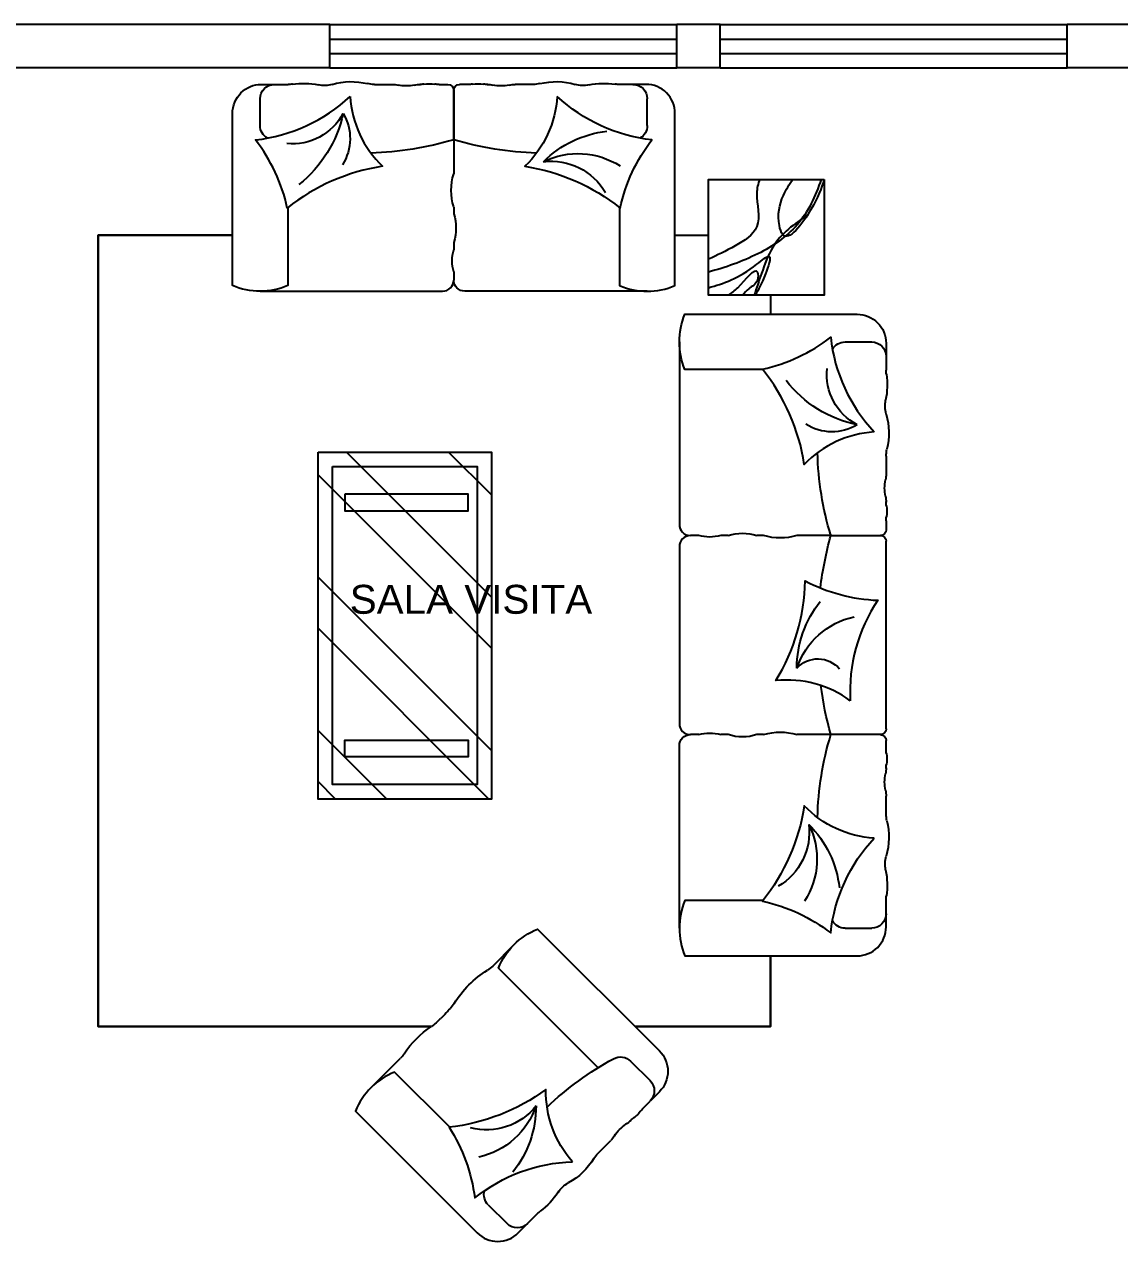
# Model space of a CAD drawing. Header units: inches. Extents: x -370 to 18, y -197 to 199.
# Drawn here: x -25.993 to -22.207, y -17.94 to -13.684 of the extents above; entities that cross this region are included whole.
import ezdxf

# ---------------------------------------------------------------- set-up
doc = ezdxf.new("R2010")
doc.units = ezdxf.units.IN
doc.header["$MEASUREMENT"] = 0
doc.layers.add('artefactos', color=1, linetype='Continuous')
doc.layers.add('MUEBLES', color=7, linetype='Continuous')
doc.styles.get("Standard").update_dxf_attribs({"font": 'arial.ttf'})
doc.linetypes.add('ZIGZAG', pattern='A,0.0001,-0.2,[131,ltypeshp.shx,S=0.2,R=0,X=-0.2,Y=0],-0.4,[131,ltypeshp.shx,S=0.2,R=180,X=0.2,Y=0],-0.2', length=0.8001)

# ---------------------------------------------------------------- blocks, each defined once
blk = doc.blocks.new('mueble 3')
at = {"layer": 'artefactos', "color": 1}
for p, q in [((-0.6187, 0), (-0.5569, 0)), ((-0.3242, 0), (0.3242, 0)), ((0.6187, 0), (0.5569, 0)), ((0.6187, 0), (0.5569, 0)), ((0.9636, 0), (0.9162, 0)), ((-0.9636, 0), (-0.9162, 0)), ((-0.4595, 0), (-0.4618, 0)), ((-0.395, 0), (-0.3643, 0)), ((-0.3443, -0.02), (-0.3443, -0.3087)), ((-0.3443, -0.02), (-0.3443, -0.3087)), ((0.3442, -0.1913), (0.3442, -0.02)), ((0.395, 0), (0.3643, 0)), ((0.395, 0), (0.3643, 0)), ((0.4618, 0), (0.4595, 0)), ((0.4595, 0), (0.4618, 0)), ((0.9636, 0), (0.9162, 0)), ((-1.0136, -0.1422), (-1.0136, -0.05)), ((-1.0136, -0.1422), (-1.0136, -0.05)), ((1.0136, -0.1422), (1.0136, -0.05)), ((-0.3443, -0.4238), (-0.3443, -0.4471)), ((-0.3443, -0.4238), (-0.3443, -0.4471)), ((-0.3443, -0.5463), (-0.3443, -0.572)), ((-0.3443, -0.5463), (-0.3443, -0.572)), ((-0.3443, -0.6482), (-0.3443, -0.6768)), ((-0.3443, -0.6482), (-0.3443, -0.6768)), ((-1.0136, -0.715), (-0.918, -0.715)), ((1.0136, -0.715), (0.918, -0.715))]:
    blk.add_line(p, q, dxfattribs=at)
for points in [[(-0.918, -0.426), (-0.918, -0.6959, -0.2), (-1.1093, -0.6959), (-1.1093, -0.1, -0.414214), (-1.0092, 0), (-0.9636, 0)], [(0.918, -0.426), (0.918, -0.6959, 0.2), (1.1092, -0.6959), (1.1092, -0.1, 0.414214), (1.0092, 0), (0.9636, 0)], [(-0.918, -0.715), (-0.3825, -0.715, 0.414214), (-0.3443, -0.6768, 0.414214)], [(0.3442, -0.6482), (0.3442, -0.6768, -0.414214), (0.306, -0.715), (-0.306, -0.715, -0.414214), (-0.3443, -0.6768)], [(0.918, -0.715), (0.3825, -0.715, -0.414214), (0.3442, -0.6768, -0.414214)]]:
    blk.add_lwpolyline(points, format="xyb", dxfattribs=at)
for points in [[(-0.7024, -0.0415, 0.188011), (-0.5904, -0.2829, 0.130529), (-0.9197, -0.4274, 0.110936), (-1.0299, -0.1917, 0.162859)], [(-0.227, -0.124, -0.188011), (-0.1576, -0.3809, -0.130529), (0.1875, -0.2799, -0.110936), (0.1204, -0.0286, -0.162859)], [(0.7024, -0.0415, -0.188011), (0.5904, -0.2829, -0.130529), (0.9197, -0.4274, -0.110936), (1.0299, -0.1917, -0.162859)]]:
    blk.add_lwpolyline(points, format="xyb", close=True, dxfattribs=at)
for points in [[(-0.3443, -0.1876), (-0.3443, -0.3087)], [(0.3442, -0.1876), (0.3442, -0.3087)], [(0.3442, -0.4238), (0.3442, -0.4471)], [(0.3442, -0.5463), (0.3442, -0.572)]]:
    blk.add_lwpolyline(points, dxfattribs=at)
for centre, radius, start, end in [((-0.9162, 0.1), 0.1, 270, 278.0558), ((-0.8651, -0.2613), 0.2649, 78.495, 98.0558), ((-0.7923, 0.0963), 0.1, 258.495, 286.1875), ((-0.6985, -0.2269), 0.2365, 76.2743, 106.1875), ((-0.6187, 0.1), 0.1, 256.2743, 270), ((-0.4618, 0.1), 0.1, 270, 278.3033), ((-0.4284, -0.1289), 0.1313, 81.6967, 98.3033), ((-0.395, 0.1), 0.1, 261.6967, 270), ((0.395, 0.1), 0.1, 270, 278.3033), ((0.4284, -0.1289), 0.1313, 81.6967, 98.3033), ((0.4618, 0.1), 0.1, 261.6967, 270), ((0.6187, 0.1), 0.1, 270, 283.7257), ((0.6985, -0.2269), 0.2365, 73.8125, 103.7257), ((0.7923, 0.0963), 0.1, 253.8125, 281.505), ((0.8651, -0.2613), 0.2649, 81.9442, 101.505), ((0.9162, 0.1), 0.1, 261.9442, 270), ((-0.9636, -0.05), 0.05, 90, 180), ((-0.5569, -0.1), 0.1, 78.1557, 90), ((-0.5082, 0.1321), 0.1372, 258.1557, 281.8443), ((-0.4595, -0.1), 0.1, 90, 101.8443), ((-0.3643, -0.02), 0.02, 0, 90), ((-0.3242, -0.02), 0.02, 90, 180), ((0.3242, -0.02), 0.02, 0, 90), ((0.3643, -0.02), 0.02, 90, 180), ((0.4595, -0.1), 0.1, 78.1557, 90), ((0.5082, 0.1321), 0.1372, 258.1557, 281.8443), ((0.5569, -0.1), 0.1, 90, 101.8443), ((0.9636, -0.05), 0.05, 0, 90), ((-0.1998, -0.0535), 0.2691, 288.5733, 347.7227), ((0.8704, -0.1874), 0.1677, 148.6915, 212.7243), ((1.1395, -0.0145), 0.4212, 191.7546, 231.9312), ((0.902, -0.0074), 0.198, 207.9549, 275.6386), ((-0.9636, -0.1422), 0.05, 180, 240.317), ((-0.9145, -0.5265), 0.367, 44.9344, 83.6555), ((-0.1808, -0.2362), 0.0985, 312.6465, 49.4641), ((0.9636, -0.1422), 0.05, 299.683, 0), ((-0.6593, 0.8536), 1.0913, 271.5025, 286.7771), ((0, 1.0611), 1.2988, 254.6304, 262.2964), ((0, 1.0611), 1.2988, 277.2202, 285.3696), ((0.6593, 0.8536), 1.0913, 253.2229, 268.4975), ((-0.7745, -0.5083), 0.2691, 63.5733, 122.7227), ((-0.1137, 0.0584), 0.367, 269.9344, 308.6555), ((-0.681, -0.4832), 0.2175, 83.0467, 149.6684), ((-0.5345, -0.3662), 0.1988, 343.1656, 16.8344), ((0.5345, -0.3662), 0.1988, 163.1656, 196.8344), ((-0.1925, -0.4967), 0.1597, 161.8971, 198.1029), ((0.1925, -0.4967), 0.1597, 341.8971, 18.1029), ((-0.4822, -0.6101), 0.1431, 344.5514, 15.4486), ((0.4822, -0.6101), 0.1431, 164.5514, 195.4486)]:
    blk.add_arc(centre, radius, start, end, dxfattribs=at)
blk = doc.blocks.new('sillon2_pl')
at = {"layer": 'artefactos', "color": 1}
for p, q in [((-1.3844, 0.6959), (-1.337, 0.6959)), ((-1.0394, 0.6959), (-0.9776, 0.6959)), ((-0.8802, 0.6959), (-0.8826, 0.6959)), ((-0.8158, 0.6959), (-0.785, 0.6959)), ((-0.7142, 0.6959), (-0.745, 0.6959)), ((-0.7142, 0.6959), (-0.745, 0.6959)), ((-0.6474, 0.6959), (-0.6498, 0.6959)), ((-0.6498, 0.6959), (-0.6474, 0.6959)), ((-0.4906, 0.6959), (-0.5524, 0.6959)), ((-0.4906, 0.6959), (-0.5524, 0.6959)), ((-0.1456, 0.6959), (-0.193, 0.6959)), ((-0.1456, 0.6959), (-0.193, 0.6959)), ((-1.4344, 0.5536), (-1.4344, 0.6459)), ((-1.4344, 0.5536), (-1.4344, 0.6459)), ((-0.765, 0.5046), (-0.765, 0.6759)), ((-0.765, 0.6759), (-0.765, 0.3872)), ((-0.765, 0.6759), (-0.765, 0.3872)), ((-0.0956, 0.5536), (-0.0956, 0.6459)), ((-0.765, 0.272), (-0.765, 0.2488)), ((-0.765, 0.272), (-0.765, 0.2488)), ((-0.765, 0.1495), (-0.765, 0.1239)), ((-0.765, 0.1495), (-0.765, 0.1239)), ((-0.765, 0.0476), (-0.765, 0.0191)), ((-0.765, 0.0476), (-0.765, 0.0191)), ((-1.4344, -0.0191), (-1.3388, -0.0191)), ((-0.0956, -0.0191), (-0.1913, -0.0191))]:
    blk.add_line(p, q, dxfattribs=at)
for points in [[(-1.3388, 0.2699), (-1.3388, 0, -0.2), (-1.53, 0), (-1.53, 0.5959, -0.414214), (-1.43, 0.6959), (-1.3844, 0.6959)], [(-0.1913, 0.2699), (-0.1913, 0, 0.2), (0, 0), (0, 0.5959, 0.414214), (-0.1, 0.6959), (-0.1456, 0.6959)], [(-1.3388, -0.0191), (-0.8032, -0.0191, 0.414214), (-0.765, 0.0191, 0.414214)], [(-0.1913, -0.0191), (-0.7268, -0.0191, -0.414214), (-0.765, 0.0191, -0.414214)]]:
    blk.add_lwpolyline(points, format="xyb", dxfattribs=at)
for points in [[(-1.1232, 0.6544, 0.188011), (-1.0112, 0.413, 0.130529), (-1.3404, 0.2685, 0.110936), (-1.4506, 0.5042, 0.162859)], [(-0.4068, 0.6544, -0.188011), (-0.5188, 0.413, -0.130529), (-0.1896, 0.2685, -0.110936), (-0.0794, 0.5042, -0.162859)]]:
    blk.add_lwpolyline(points, format="xyb", close=True, dxfattribs=at)
blk.add_lwpolyline([(-0.765, 0.5082), (-0.765, 0.3872)], dxfattribs=at)
blk.add_lwpolyline([(-0.765, 0.5082), (-0.765, 0.3872)], dxfattribs=at)
for centre, radius, start, end in [((-1.3844, 0.6459), 0.05, 90, 180), ((-1.337, 0.7959), 0.1, 270, 278.0558), ((-1.2858, 0.4346), 0.2649, 78.495, 98.0558), ((-1.2131, 0.7921), 0.1, 258.495, 286.1875), ((-1.1193, 0.469), 0.2365, 76.2743, 106.1875), ((-1.0394, 0.7959), 0.1, 256.2743, 270), ((-0.9776, 0.5959), 0.1, 78.1557, 90), ((-0.9289, 0.828), 0.1372, 258.1557, 281.8443), ((-0.8802, 0.5959), 0.1, 90, 101.8443), ((-0.8826, 0.7959), 0.1, 270, 278.3033), ((-0.8492, 0.567), 0.1313, 81.6967, 98.3033), ((-0.8158, 0.7959), 0.1, 261.6967, 270), ((-0.785, 0.6759), 0.02, 0, 90), ((-0.745, 0.6759), 0.02, 90, 180), ((-0.7142, 0.7959), 0.1, 270, 278.3033), ((-0.6808, 0.567), 0.1313, 81.6967, 98.3033), ((-0.6474, 0.7959), 0.1, 261.6967, 270), ((-0.6498, 0.5959), 0.1, 78.1557, 90), ((-0.6011, 0.828), 0.1372, 258.1557, 281.8443), ((-0.5524, 0.5959), 0.1, 90, 101.8443), ((-0.4906, 0.7959), 0.1, 270, 283.7257), ((-0.4107, 0.469), 0.2365, 73.8125, 103.7257), ((-0.3169, 0.7921), 0.1, 253.8125, 281.505), ((-0.2442, 0.4346), 0.2649, 81.9442, 101.505), ((-0.193, 0.7959), 0.1, 261.9442, 270), ((-0.1456, 0.6459), 0.05, 0, 90), ((-1.3844, 0.5536), 0.05, 180, 240.317), ((-0.2389, 0.5085), 0.1677, 148.6915, 212.7243), ((0.0302, 0.6814), 0.4212, 191.7546, 231.9312), ((-0.2072, 0.6884), 0.198, 207.9549, 275.6386), ((-0.1456, 0.5536), 0.05, 299.683, 0), ((-1.3353, 0.1693), 0.367, 44.9344, 83.6555), ((-1.08, 1.5495), 1.0913, 271.5025, 286.7771), ((-0.45, 1.5495), 1.0913, 253.2229, 268.4975), ((-1.1952, 0.1876), 0.2691, 63.5733, 122.7227), ((-1.1018, 0.2127), 0.2175, 83.0467, 149.6684), ((-0.9553, 0.3296), 0.1988, 343.1656, 16.8344), ((-0.6132, 0.1992), 0.1597, 161.8971, 198.1029), ((-0.903, 0.0858), 0.1431, 344.5514, 15.4486)]:
    blk.add_arc(centre, radius, start, end, dxfattribs=at)
blk = doc.blocks.new('mueble 2')
at = {"layer": 'artefactos', "color": 1}
for p, q in [((-0.0309, 0), (0.0309, 0)), ((-0.0309, 0), (0.0309, 0)), ((-0.3759, 0), (-0.3285, 0)), ((0.1259, 0), (0.1283, 0)), ((0.1283, 0), (0.1259, 0)), ((0.1927, 0), (0.2235, 0)), ((0.1927, 0), (0.2235, 0)), ((-0.4259, -0.1422), (-0.4259, -0.05)), ((-0.4259, -0.1422), (-0.4259, -0.05)), ((0.2735, -0.145), (0.2735, -0.05)), ((-0.4259, -0.715), (-0.3302, -0.715)), ((-0.3302, -0.715), (-0.2822, -0.715)), ((-0.1083, -0.715), (-0.1, -0.715)), ((-0.0458, -0.715), (-0.0396, -0.715)), ((0.169, -0.715), (0.2735, -0.715))]:
    blk.add_line(p, q, dxfattribs=at)
for points in [[(-0.3302, -0.426), (-0.3302, -0.6959, -0.2), (-0.5215, -0.6959), (-0.5215, -0.1, -0.414214), (-0.4215, 0), (-0.3759, 0)], [(0.1779, -0.2088), (0.1779, -0.6959, 0.2), (0.3691, -0.6959), (0.3691, -0.1, 0.414214), (0.2691, 0), (0.2235, 0)]]:
    blk.add_lwpolyline(points, format="xyb", dxfattribs=at)
blk.add_lwpolyline([(-0.1146, -0.0415, 0.188011), (-0.0027, -0.2829, 0.130529), (-0.3319, -0.4274, 0.110936), (-0.4421, -0.1917, 0.162859)], format="xyb", close=True, dxfattribs=at)
for centre, radius, start, end in [((-0.3285, 0.1), 0.1, 270, 278.0558), ((-0.2773, -0.2613), 0.2649, 78.495, 98.0558), ((-0.2046, 0.0963), 0.1, 258.495, 286.1875), ((-0.1107, -0.2269), 0.2365, 76.2743, 106.1875), ((-0.0309, 0.1), 0.1, 256.2743, 270), ((0.1259, 0.1), 0.1, 270, 278.3033), ((0.1593, -0.1289), 0.1313, 81.6967, 98.3033), ((0.1927, 0.1), 0.1, 261.6967, 270), ((-0.3759, -0.05), 0.05, 90, 180), ((0.0309, -0.1), 0.1, 78.1557, 90), ((0.0796, 0.1321), 0.1372, 258.1557, 281.8443), ((0.1283, -0.1), 0.1, 90, 101.8443), ((0.2235, -0.05), 0.05, 0, 90), ((-0.3759, -0.1422), 0.05, 180, 240.317), ((-0.3268, -0.5265), 0.367, 44.9344, 83.6555), ((0.2235, -0.145), 0.05, 286.4574, 0), ((-0.0715, 0.8536), 1.0913, 271.5025, 286.4574), ((-0.1867, -0.5083), 0.2691, 63.5733, 122.7227), ((-0.0933, -0.4832), 0.2175, 83.0467, 149.6684), ((-0.2822, -0.815), 0.1, 78.4436, 90), ((-0.1952, -0.3898), 0.334, 258.4436, 281.5564), ((-0.1083, -0.815), 0.1, 90, 101.5564), ((-0.1, -0.615), 0.1, 270, 277.8043), ((-0.0729, -0.8128), 0.0996, 82.1957, 97.8043), ((-0.0458, -0.615), 0.1, 262.1957, 270), ((-0.0396, -0.815), 0.1, 76.7887, 90), ((0.0647, -0.3706), 0.3565, 256.7887, 283.2113), ((0.169, -0.815), 0.1, 90, 103.2113)]:
    blk.add_arc(centre, radius, start, end, dxfattribs=at)

msp = doc.modelspace()

# ---------------------------------------------------------------- hatches: boundary and pattern name
h = msp.add_hatch()
h.set_pattern_fill('ANSI32', color=8, angle=270)
h.set_pattern_definition([(315, (-51.78932, 20.76278), (0.265165, 0.265165), []), (315, (-51.78932, 20.586), (0.265165, 0.265165), [])])
h.paths.add_polyline_path([(-24.97806, -15.16177), (-24.37806, -15.16177), (-24.37806, -16.36177), (-24.97806, -16.36177)])

# ---------------------------------------------------------------- linework, layer by layer
at = {"color": 4}
for p, q in [((-24.93769, -13.68367), (-26.98255, -13.68367)), ((-24.93769, -13.83367), (-24.93769, -13.68367)), ((-23.58769, -13.68367), (-23.73769, -13.68367)), ((-23.73769, -13.83367), (-23.73769, -13.68367)), ((-23.58769, -13.83367), (-23.58769, -13.68367)), ((-19.78769, -13.68367), (-22.38769, -13.68367)), ((-22.38769, -13.83367), (-22.38769, -13.68367)), ((-24.93769, -13.83367), (-26.08769, -13.83367)), ((-23.58769, -13.83367), (-23.73769, -13.83367)), ((-19.82712, -13.83367), (-22.38769, -13.83367))]:
    msp.add_line(p, q, dxfattribs=at)
at = {"color": 1}
for p, q in [((-24.93769, -13.68367), (-23.73769, -13.68367)), ((-23.58769, -13.68367), (-22.38769, -13.68367)), ((-24.93769, -13.83367), (-23.73769, -13.83367)), ((-23.58769, -13.83367), (-22.38769, -13.83367))]:
    msp.add_line(p, q, dxfattribs=at)
at = {"color": 2}
for p, q in [((-24.93769, -13.73367), (-23.73769, -13.73367)), ((-23.58769, -13.73367), (-22.38769, -13.73367)), ((-24.93769, -13.78367), (-23.73769, -13.78367)), ((-23.58769, -13.78367), (-22.38769, -13.78367))]:
    msp.add_line(p, q, dxfattribs=at)
at = {"color": 8, "transparency": 33554610}
for points, knots in [([(-23.23835, -14.21883), (-23.25788, -14.27704), (-23.30579, -14.38236), (-23.45851, -14.48615), (-23.56946, -14.52303), (-23.628, -14.53974)], [0.10815739, 0.10815739, 0.10815739, 0.10815739, 0.28836972, 0.45661533, 0.63919759, 0.63919759, 0.63919759, 0.63919759]), ([(-23.4502, -14.21883), (-23.45677, -14.23362), (-23.46827, -14.28356), (-23.43559, -14.38806), (-23.53691, -14.45185), (-23.59782, -14.48146), (-23.628, -14.49515)], [0.30050224, 0.30050224, 0.30050224, 0.30050224, 0.35548658, 0.47011158, 0.57041562, 0.67141736, 0.67141736, 0.67141736, 0.67141736]), ([(-23.228, -14.21883), (-23.23686, -14.24917), (-23.26433, -14.32202), (-23.36188, -14.45182), (-23.39219, -14.35125), (-23.37869, -14.28428), (-23.34847, -14.23651), (-23.3357, -14.21883)], [0.0454101, 0.0454101, 0.0454101, 0.0454101, 0.15245044, 0.28303086, 0.316079, 0.42146754, 0.48647048, 0.48647048, 0.48647048, 0.48647048]), ([(-23.28308, -14.34089), (-23.33163, -14.3724), (-23.40351, -14.42682), (-23.44237, -14.53813), (-23.46148, -14.59419), (-23.46986, -14.61883)], [0.04472577, 0.04472577, 0.04472577, 0.04472577, 0.21199722, 0.31142235, 0.38982723, 0.38982723, 0.38982723, 0.38982723]), ([(-23.628, -14.59331), (-23.57683, -14.57977), (-23.50945, -14.5567), (-23.40129, -14.4629), (-23.43422, -14.56017), (-23.45485, -14.59943), (-23.46605, -14.61883)], [0.03076209, 0.03076209, 0.03076209, 0.03076209, 0.21250006, 0.26283756, 0.32477646, 0.40205949, 0.40205949, 0.40205949, 0.40205949]), ([(-23.5588, -14.61883), (-23.54828, -14.61245), (-23.50988, -14.583), (-23.45741, -14.50637), (-23.45459, -14.57712), (-23.48715, -14.59303), (-23.50305, -14.61106), (-23.50902, -14.61883)], [0.08957192, 0.08957192, 0.08957192, 0.08957192, 0.1232986, 0.20998308, 0.2378005, 0.28058114, 0.3099242, 0.3099242, 0.3099242, 0.3099242])]:
    msp.add_open_spline(points, degree=3, knots=knots, dxfattribs=at)
at = {"layer": 'MUEBLES', "color": 2}
msp.add_lwpolyline([(-23.228, -14.21883), (-23.228, -14.61883), (-23.628, -14.61883), (-23.628, -14.21883)], close=True, dxfattribs=at)
at = {"layer": 'MUEBLES', "color": 8, "linetype": 'ZIGZAG', "ltscale": 0.05}
for points in [[(-25.27383, -14.41118), (-25.73841, -14.41118), (-25.73841, -17.14827), (-24.5863, -17.14827)], [(-24.58631, -17.14827), (-25.73841, -17.14827), (-25.73841, -14.41118), (-25.27383, -14.41118)], [(-23.74383, -14.41118), (-23.628, -14.41118)], [(-23.41281, -14.61883), (-23.41281, -14.68538)], [(-23.88163, -17.14827), (-23.41281, -17.14827), (-23.41281, -16.90388)], [(-23.41281, -16.90388), (-23.41281, -17.14827), (-23.88163, -17.14827)]]:
    msp.add_lwpolyline(points, dxfattribs=at)
at = {"layer": 'MUEBLES', "color": 8}
msp.add_lwpolyline([(-24.97806, -15.16177), (-24.37806, -15.16177), (-24.37806, -16.36177), (-24.97806, -16.36177)], close=True, dxfattribs=at)
at = {"layer": 'MUEBLES', "color": 3}
msp.add_lwpolyline([(-24.92806, -15.21177), (-24.42806, -15.21177), (-24.42806, -16.31177), (-24.92806, -16.31177)], close=True, dxfattribs=at)
at = {"layer": 'MUEBLES', "color": 1}
for points in [[(-24.88572, -15.30734), (-24.88572, -15.36546), (-24.45836, -15.36546), (-24.45836, -15.30734)], [(-24.88572, -16.21621), (-24.88572, -16.15809), (-24.45836, -16.15809), (-24.45836, -16.21621)]]:
    msp.add_lwpolyline(points, close=True, dxfattribs=at)

# ---------------------------------------------------------------- block references
at = {"layer": 'artefactos', "xscale": -1}
msp.add_blockref('sillon2_pl', (-25.27383, -14.58636), dxfattribs=at)
for name, p, rotation in [('mueble 3', (-23.01351, -15.79463), 270), ('mueble 2', (-23.98785, -17.56409), 225.0000000000001)]:
    msp.add_blockref(name, p, dxfattribs=dict(at, rotation=rotation))

# ---------------------------------------------------------------- texts
at = {"color": 2, "insert": (-24.86828, -15.62095), "char_height": 0.1, "attachment_point": 1}
msp.add_mtext('SALA VISITA', dxfattribs=at)

doc.saveas('drawing.dxf')
